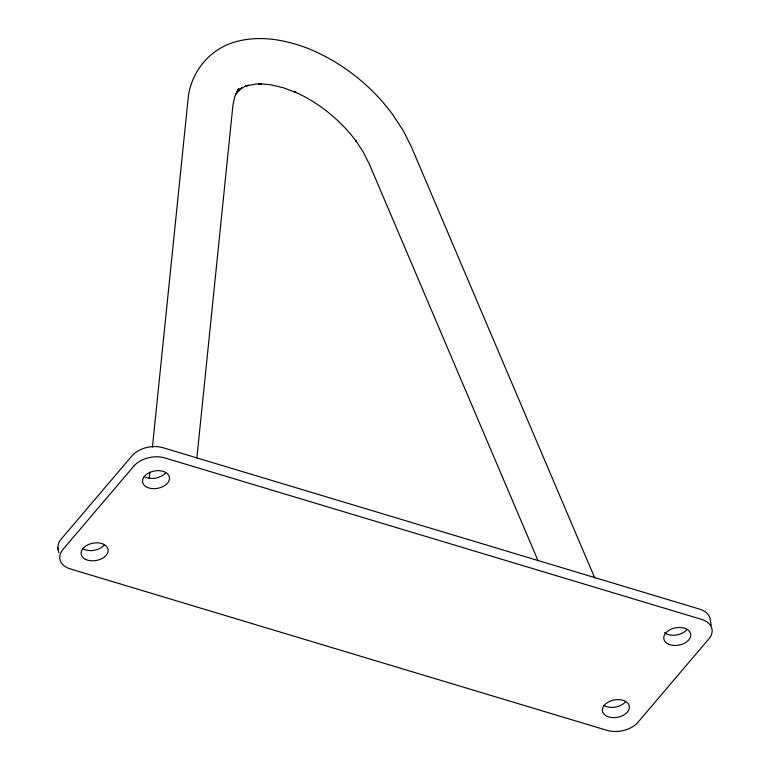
<?xml version="1.0" encoding="UTF-8"?>
<svg xmlns="http://www.w3.org/2000/svg" width="770" height="770" viewBox="0 0 770 770"><rect width="100%" height="100%" fill="white"/><g stroke="black" fill="none" stroke-linecap="round" stroke-linejoin="round"><path stroke-width="1.16" d="M149.245 478.209L149.852 472.241M152.422 447.178L188.246 97.424C191.201 72.418 208.824 50.233 232.925 42.62C259.115 34.236 287.605 39.867 312.37 50.223L313.9 50.964C345.143 64.892 372.584 87.126 392.787 114.711L403.211 130.573L411.286 146.637L594.758 577.962M196.87 457.977L232.925 105.211L234.879 96.192L238.738 88.386L235.649 94.479L241.607 87.895L237.949 90.562L244.032 86.972L248.614 85.229L245.284 86.096L255.765 84.055L261.492 83.805L258.422 83.689L270.289 84.69L282.821 87.597L295.69 92.333L294.15 91.591C318.722 102.525 340.282 119.937 356.356 141.468L355.567 140.352L363.334 152.162L369.34 164.126L538.066 560.772M711.201 625.336L710.258 620.216A22.725 14.697 -10.4 0 0 699.564 609.109L162.99 447.707A22.725 14.697 -10.4 0 0 132.017 455.821L61.196 539.077A22.725 14.697 -10.4 0 0 58.462 550.579M57.865 547.614L58.799 552.725M625.49 701.855A13.639 8.816 -10.4 0 1 603.978 705.416M686.869 629.687A13.639 8.816 -10.4 0 1 664.558 632.699M104.248 545.054A13.639 8.816 -10.4 0 1 82.736 548.625M165.627 472.896A13.639 8.816 -10.4 0 1 144.115 476.466M133.893 466.043L63.073 549.308A22.725 14.697 -10.4 0 0 70.436 568.943L607.01 730.355A22.725 14.697 -10.4 0 0 637.984 722.241L708.804 638.975A22.725 14.697 -10.4 0 0 701.441 619.34L164.867 457.938A22.725 14.697 -10.4 0 0 133.893 466.043M607.184 716.35A13.639 8.816 -10.4 0 0 629.167 708.766A13.639 8.816 -10.4 0 0 611.264 700.738A13.639 8.816 -10.4 0 0 607.184 716.35M668.562 644.192A13.639 8.816 -10.4 0 0 690.546 636.607A13.639 8.816 -10.4 0 0 672.643 628.58A13.639 8.816 -10.4 0 0 668.562 644.192M85.942 559.559A13.639 8.816 -10.4 0 0 107.925 551.975A13.639 8.816 -10.4 0 0 90.013 543.947A13.639 8.816 -10.4 0 0 85.942 559.559M147.32 487.4A13.639 8.816 -10.4 0 0 169.304 479.816A13.639 8.816 -10.4 0 0 151.392 471.789A13.639 8.816 -10.4 0 0 147.32 487.4"/></g></svg>
